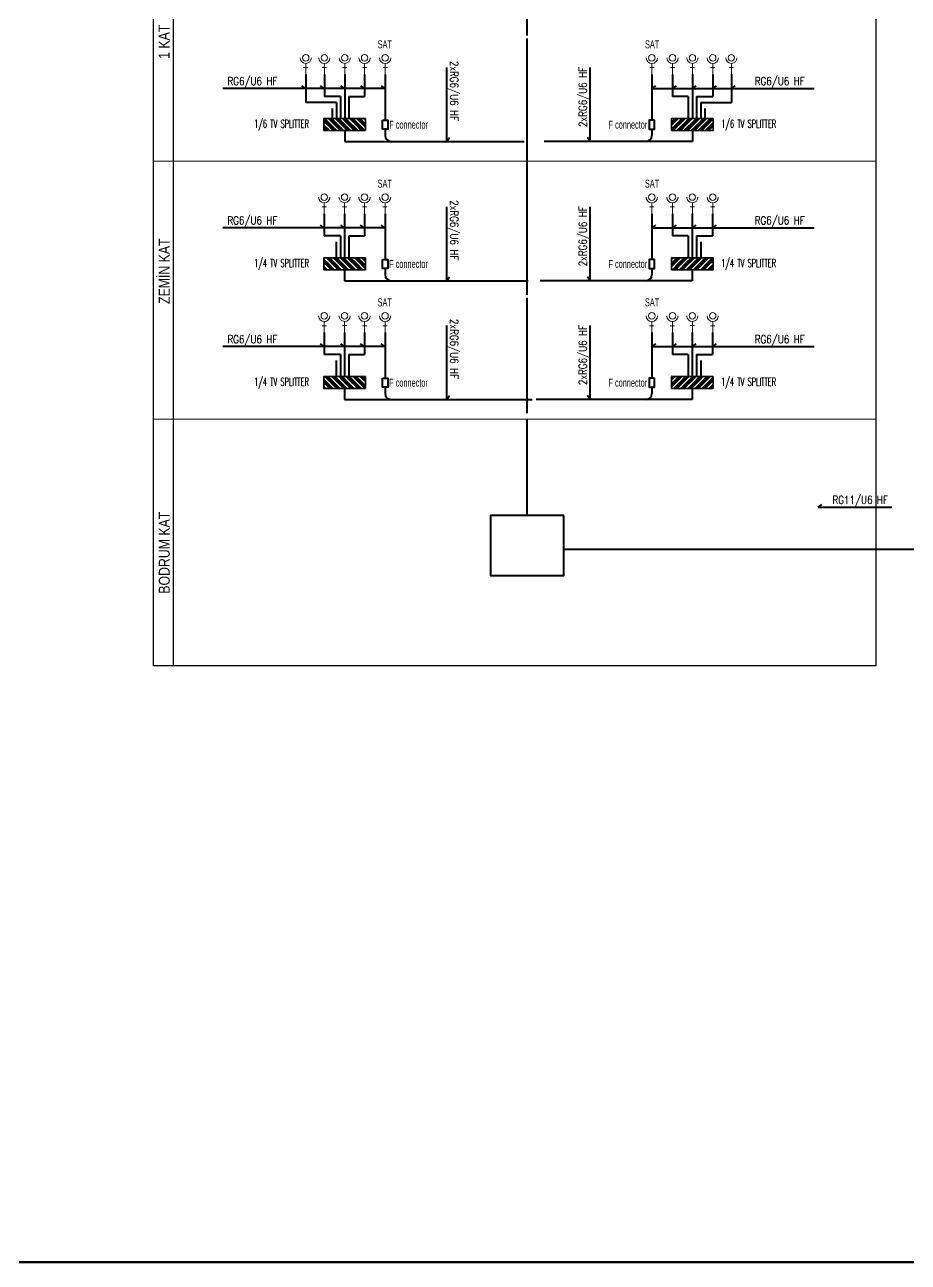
# Model space of a CAD drawing. Header units: millimetres. Extents: x 1852829 to 1882754, y -270850 to -231658.
# Drawn here: x 1876701 to 1878468, y -266245 to -263771 of the extents above; entities that cross this region are included whole.
import ezdxf
from ezdxf.enums import TextEntityAlignment as Align

# ---------------------------------------------------------------- set-up
doc = ezdxf.new("R2010")
doc.units = ezdxf.units.MM
doc.linetypes.add('CONTINOUS', pattern=[0])
doc.linetypes.add('CONTINU', pattern=[0])
for name, color, linetype, lineweight in [('((TV', 2, 'Continuous', 13), ('a_çerçeve_line', 7, 'Continuous', 50), ('Aydınlatma', 4, 'CONTINOUS', 35), ('Genel', 4, 'CONTINOUS', 40), ('Priz', 6, 'CONTINOUS', 40), ('Tv', 3, 'CONTINOUS', 40), ('yangın', 30, 'CONTINOUS', 40)]:
    doc.layers.add(name, color=color, linetype=linetype, lineweight=lineweight)
for name, color, linetype in [('ayd', 10, 'Continuous'), ('TV YAZI_', 7, 'Continuous'), ('TV_', 6, 'Continuous')]:
    doc.layers.add(name, color=color, linetype=linetype)
doc.styles.add('E_OPTIMUM_TEXT', font='')
doc.styles.add('ERAY', font='romanstw.shx', dxfattribs={"width": 0.8, "height": 20})
doc.styles.add('ROMANS', font='arial.ttf', dxfattribs={"width": 0.7})
doc.styles.get('E_OPTIMUM_TEXT').set_extended_font_data('@Arial Unicode MS')

# ---------------------------------------------------------------- blocks, each defined once
blk = doc.blocks.new('TV')
blk.add_line((0, 0.2), (0, 0))
for points in [[(0.1, 0.2), (0.1, 0.2), (-0.1, 0.2), (-0.1, 0.2)], [(0, 0.2), (0, 0.2), (0, 0.2), (0, 0.2)]]:
    blk.add_lwpolyline(points)
blk = doc.blocks.new('ZayıfAkımPanosu')
at = {"layer": 'Priz'}
h = blk.add_hatch(dxfattribs=at)
h.set_pattern_fill('GOST_GROUND', color=256)
h.set_pattern_definition([(45, (-1866208.597, 256590.195), (14.142135624, 0), [20]), (45, (-1866205.597, 256590.195), (14.142135624, 0), [20]), (45, (-1866202.597, 256590.195), (14.142135624, 0), [20])])
h.paths.add_polyline_path([(11.9, 41.5), (-11.9, 41.5), (-11.9, -41.5), (11.9, -41.5)])
at = {"layer": 'Aydınlatma', "color": 2, "linetype": 'CONTINU'}
blk.add_lwpolyline([(-11.9, 41.5), (11.9, 41.5), (11.9, -41.5), (-11.9, -41.5)], close=True, dxfattribs=at)
blk.add_lwpolyline([(-11.9, 41.5), (11.9, 41.5), (11.9, -41.5), (-11.9, -41.5)], close=True, dxfattribs=at)
blk.add_lwpolyline([(-11.9, 41.5), (11.9, 41.5), (11.9, -41.5), (-11.9, -41.5)], close=True, dxfattribs=at)
blk.add_lwpolyline([(-11.9, 41.5), (11.9, 41.5), (11.9, -41.5), (-11.9, -41.5)], close=True, dxfattribs=at)
blk.add_lwpolyline([(-11.9, 41.5), (11.9, 41.5), (11.9, -41.5), (-11.9, -41.5)], close=True, dxfattribs=at)
at = {"layer": 'Aydınlatma', "color": 6, "linetype": 'CONTINU'}
blk.add_lwpolyline([(-11.9, 41.5), (11.9, 41.5), (11.9, -41.5), (-11.9, -41.5)], close=True, dxfattribs=at)

msp = doc.modelspace()

# ---------------------------------------------------------------- linework, layer by layer
at = {"layer": '((TV'}
for p, q in [((1877263.2, -263847.9), (1877263.1, -263856.3)), ((1877300.4, -263848.2), (1877300.3, -263856.5)), ((1877341.1, -263847.9), (1877341.1, -263856.3)), ((1877380.8, -263848.2), (1877380.8, -263856.5)), ((1877422.1, -263848.2), (1877422, -263856.5)), ((1877955.7, -263848.2), (1877955.7, -263856.5)), ((1877996.9, -263848.2), (1877996.9, -263856.5)), ((1878036.6, -263847.9), (1878036.7, -263856.3)), ((1878077.4, -263848.2), (1878077.4, -263856.5)), ((1878114.6, -263847.9), (1878114.6, -263856.3)), ((1877258.9, -263856.3), (1877267.6, -263856.3)), ((1877263.2, -263856.3), (1877263.2, -263869.9)), ((1877296.1, -263856.5), (1877304.8, -263856.5)), ((1877300.4, -263856.5), (1877300.4, -263870.2)), ((1877336.8, -263856.3), (1877345.5, -263856.3)), ((1877341.1, -263856.3), (1877341.1, -263869.9)), ((1877376.6, -263856.5), (1877385.3, -263856.5)), ((1877380.8, -263856.5), (1877380.8, -263870.2)), ((1877417.8, -263856.5), (1877426.5, -263856.5)), ((1877422.1, -263856.5), (1877422.1, -263870.2)), ((1877960, -263856.5), (1877951.2, -263856.5)), ((1877955.7, -263856.5), (1877955.7, -263870.2)), ((1878001.2, -263856.5), (1877992.5, -263856.5)), ((1877996.9, -263856.5), (1877996.9, -263870.2)), ((1878040.9, -263856.3), (1878032.2, -263856.3)), ((1878036.6, -263856.3), (1878036.6, -263869.9)), ((1878081.6, -263856.5), (1878072.9, -263856.5)), ((1878077.4, -263856.5), (1878077.4, -263870.2)), ((1878118.8, -263856.3), (1878110.1, -263856.3)), ((1878114.6, -263856.3), (1878114.6, -263869.9)), ((1877295.9, -264135.1), (1877304.7, -264135.1)), ((1877300.2, -264126.8), (1877300.2, -264135.1)), ((1877300.2, -264135.1), (1877300.2, -264148.8)), ((1877336.7, -264134.9), (1877345.4, -264134.9)), ((1877340.9, -264126.5), (1877340.9, -264134.9)), ((1877340.9, -264134.9), (1877340.9, -264148.5)), ((1877376.4, -264135.1), (1877385.1, -264135.1)), ((1877380.7, -264126.8), (1877380.7, -264135.1)), ((1877380.7, -264135.1), (1877380.7, -264148.8)), ((1877417.6, -264135.1), (1877426.3, -264135.1)), ((1877421.9, -264126.8), (1877421.9, -264135.1)), ((1877421.9, -264135.1), (1877421.9, -264148.8)), ((1877959.8, -264135.1), (1877951.1, -264135.1)), ((1877955.5, -264126.8), (1877955.6, -264135.1)), ((1877955.5, -264135.1), (1877955.5, -264148.8)), ((1878001, -264135.1), (1877992.3, -264135.1)), ((1877996.7, -264126.8), (1877996.8, -264135.1)), ((1877996.7, -264135.1), (1877996.7, -264148.8)), ((1878040.8, -264134.9), (1878032, -264134.9)), ((1878036.5, -264126.5), (1878036.5, -264134.9)), ((1878036.5, -264134.9), (1878036.5, -264148.5)), ((1878081.5, -264135.1), (1878072.8, -264135.1)), ((1878077.2, -264126.8), (1878077.2, -264135.1)), ((1878077.2, -264135.1), (1878077.2, -264148.8)), ((1877300.2, -264364.2), (1877300.2, -264372.6)), ((1877340.9, -264364), (1877340.9, -264372.3)), ((1877380.7, -264364.2), (1877380.7, -264372.6)), ((1877421.9, -264364.2), (1877421.9, -264372.6)), ((1877955.5, -264364.2), (1877955.6, -264372.6)), ((1877996.7, -264364.2), (1877996.8, -264372.6)), ((1878036.5, -264364), (1878036.5, -264372.3)), ((1878077.2, -264364.2), (1878077.2, -264372.6)), ((1877295.9, -264372.5), (1877304.7, -264372.6)), ((1877300.2, -264372.6), (1877300.2, -264386.2)), ((1877336.7, -264372.3), (1877345.4, -264372.3)), ((1877340.9, -264372.3), (1877340.9, -264386)), ((1877376.4, -264372.5), (1877385.1, -264372.6)), ((1877380.7, -264372.6), (1877380.7, -264386.2)), ((1877417.6, -264372.5), (1877426.3, -264372.6)), ((1877421.9, -264372.6), (1877421.9, -264386.2)), ((1877959.8, -264372.5), (1877951.1, -264372.6)), ((1877955.5, -264372.6), (1877955.5, -264386.2)), ((1878001, -264372.5), (1877992.3, -264372.6)), ((1877996.7, -264372.6), (1877996.7, -264386.2)), ((1878040.8, -264372.3), (1878032, -264372.3)), ((1878036.5, -264372.3), (1878036.5, -264386)), ((1878081.5, -264372.5), (1878072.8, -264372.6)), ((1878077.2, -264372.6), (1878077.2, -264386.2))]:
    msp.add_line(p, q, dxfattribs=at)
for centre in [(1877263.2, -263836.7), (1877300.4, -263836.9), (1877341.1, -263836.7), (1877380.9, -263836.9), (1877422.1, -263836.9), (1877955.6, -263836.9), (1877996.9, -263836.9), (1878036.6, -263836.7), (1878077.3, -263836.9), (1878114.5, -263836.7), (1877300.2, -264115.5), (1877341, -264115.3), (1877380.7, -264115.5), (1877421.9, -264115.5), (1877955.5, -264115.5), (1877996.7, -264115.5), (1878036.5, -264115.3), (1878077.2, -264115.5), (1877300.2, -264352.9), (1877341, -264352.7), (1877380.7, -264352.9), (1877421.9, -264352.9), (1877955.5, -264352.9), (1877996.7, -264352.9), (1878036.5, -264352.7), (1878077.2, -264352.9)]:
    msp.add_circle(centre, 6.48, dxfattribs=at)
for centre, start, end in [((1877263.2, -263836.7), 179.8144, 359.8144), ((1877300.4, -263836.9), 179.8144, 359.8144), ((1877341.1, -263836.7), 179.8144, 359.8144), ((1877380.9, -263836.9), 179.8144, 359.8144), ((1877422.1, -263836.9), 179.8144, 359.8144), ((1877955.6, -263836.9), 180.1856, 0.1856), ((1877996.9, -263836.9), 180.1856, 0.1856), ((1878036.6, -263836.7), 180.1856, 0.1856), ((1878077.3, -263836.9), 180.1856, 0.1856), ((1878114.5, -263836.7), 180.1856, 0.1856), ((1877300.2, -264115.5), 179.8144, 359.8144), ((1877341, -264115.3), 179.8144, 359.8144), ((1877380.7, -264115.5), 179.8144, 359.8144), ((1877421.9, -264115.5), 179.8144, 359.8144), ((1877955.5, -264115.5), 180.1856, 0.1856), ((1877996.7, -264115.5), 180.1856, 0.1856), ((1878036.5, -264115.3), 180.1856, 0.1856), ((1878077.2, -264115.5), 180.1856, 0.1856), ((1877300.2, -264352.9), 179.8144, 359.8144), ((1877341, -264352.7), 179.8144, 359.8144), ((1877380.7, -264352.9), 179.8144, 359.8144), ((1877421.9, -264352.9), 179.8144, 359.8144), ((1877955.5, -264352.9), 180.1856, 0.1856), ((1877996.7, -264352.9), 180.1856, 0.1856), ((1878036.5, -264352.7), 180.1856, 0.1856), ((1878077.2, -264352.9), 180.1856, 0.1856)]:
    msp.add_arc(centre, 11.3, start, end, dxfattribs=at)
at = {"layer": 'a_çerçeve_line'}
msp.add_line((1881744.5, -266245.4), (1872212.8, -266245.4), dxfattribs=at)
at = {"layer": 'ayd', "color": 8}
for points in [[(1876958.9, -262339.2), (1878403.8, -262339.2), (1878403.8, -265052.4), (1876958.9, -265052.4), (1876958.9, -262339.2)], [(1876998.9, -265051.4), (1876998.9, -262339)], [(1876958.2, -264043), (1878403.8, -264043.5)], [(1876957.7, -264559), (1878403.4, -264559.5)]]:
    msp.add_lwpolyline(points, dxfattribs=at)
at = {"layer": 'Genel', "linetype": 'CONTINU'}
msp.add_line((1878941.6, -264819.9), (1877779.7, -264819.9), dxfattribs=at)
at = {"layer": 'Tv'}
for p, q in [((1877706.3, -263791.9), (1877706.3, -263499.9)), ((1877706.3, -264041.9), (1877706.3, -263798.4)), ((1877706.3, -264310.6), (1877706.3, -264043.3)), ((1877706.3, -264547.2), (1877706.3, -264317)), ((1877706.3, -264752.2), (1877706.3, -264559.3))]:
    msp.add_line(p, q, dxfattribs=at)
at = {"layer": 'Tv', "color": 6, "linetype": 'Continuous'}
for p, q in [((1877263.1, -263870.2), (1877263.1, -263926.1)), ((1877300.5, -263870.2), (1877300.5, -263914.1)), ((1877341.2, -263870.2), (1877341.2, -263958.1)), ((1877380.8, -263870.2), (1877380.8, -263914.1)), ((1877422.1, -263870.2), (1877422.1, -263961.5)), ((1877955.7, -263870.2), (1877955.7, -263961.5)), ((1877997, -263870.2), (1877997, -263914.1)), ((1878036.5, -263870.2), (1878036.5, -263958.1)), ((1878077.3, -263870.2), (1878077.3, -263914.1)), ((1878114.6, -263870.2), (1878114.6, -263926.1)), ((1877332.8, -263914.1), (1877300.5, -263914.1)), ((1877332.8, -263914.1), (1877332.8, -263958.1)), ((1877349.6, -263914.1), (1877349.6, -263958.1)), ((1877349.6, -263914.1), (1877380.8, -263914.1)), ((1878028.1, -263914.1), (1877997, -263914.1)), ((1878028.1, -263914.1), (1878028.1, -263958.1)), ((1878044.9, -263914.1), (1878044.9, -263958.1)), ((1878044.9, -263914.1), (1878077.3, -263914.1)), ((1877324.4, -263926.1), (1877263.1, -263926.1)), ((1877316, -263938.1), (1877316, -263958.1)), ((1877324.4, -263926.1), (1877324.4, -263958.1)), ((1878053.3, -263926.1), (1878053.3, -263958.1)), ((1878053.3, -263926.1), (1878114.6, -263926.1)), ((1878061.7, -263938.1), (1878061.7, -263958.1)), ((1877341.2, -263981.9), (1877341.2, -264003.9)), ((1877422.1, -263979.5), (1877422.1, -263991.9)), ((1877955.7, -263979.5), (1877955.7, -263991.9)), ((1878036.5, -263981.9), (1878036.5, -264003.9)), ((1877341.2, -264003.9), (1877700.4, -264003.9)), ((1878036.5, -264003.9), (1877740.4, -264003.9)), ((1877300.3, -264148.8), (1877300.3, -264192.7)), ((1877341, -264148.8), (1877341, -264236.7)), ((1877380.6, -264148.8), (1877380.6, -264192.7)), ((1877421.9, -264148.8), (1877421.9, -264240.1)), ((1877955.5, -264148.8), (1877955.5, -264240.1)), ((1877996.8, -264148.8), (1877996.8, -264192.7)), ((1878036.4, -264148.8), (1878036.4, -264236.7)), ((1878077.1, -264148.8), (1878077.1, -264192.7)), ((1877332.6, -264192.7), (1877300.3, -264192.7)), ((1877332.6, -264192.7), (1877332.6, -264236.7)), ((1877349.4, -264192.7), (1877349.4, -264236.7)), ((1877349.4, -264192.7), (1877380.6, -264192.7)), ((1878028, -264192.7), (1877996.8, -264192.7)), ((1878028, -264192.7), (1878028, -264236.7)), ((1878044.8, -264192.7), (1878044.8, -264236.7)), ((1878044.8, -264192.7), (1878077.1, -264192.7)), ((1877324.2, -264204.7), (1877324.2, -264236.7)), ((1878053.2, -264204.7), (1878053.2, -264236.7)), ((1877341, -264260.5), (1877341, -264282.5)), ((1877421.9, -264258.1), (1877421.9, -264270.5)), ((1877955.5, -264258.1), (1877955.5, -264270.5)), ((1878036.4, -264260.5), (1878036.4, -264282.5)), ((1877341, -264282.5), (1877708.4, -264282.5)), ((1878036.4, -264282.5), (1877732.4, -264282.5)), ((1877300.3, -264386.2), (1877300.3, -264430.2)), ((1877341, -264386.2), (1877341, -264474.2)), ((1877380.6, -264386.2), (1877380.6, -264430.2)), ((1877421.9, -264386.2), (1877421.9, -264477.6)), ((1877955.5, -264386.2), (1877955.5, -264477.6)), ((1877996.8, -264386.2), (1877996.8, -264430.2)), ((1878036.4, -264386.2), (1878036.4, -264474.2)), ((1878077.1, -264386.2), (1878077.1, -264430.2)), ((1877332.6, -264430.2), (1877300.3, -264430.2)), ((1877324.2, -264442.2), (1877324.2, -264474.2)), ((1877332.6, -264430.2), (1877332.6, -264474.2)), ((1877349.4, -264430.2), (1877349.4, -264474.2)), ((1877349.4, -264430.2), (1877380.6, -264430.2)), ((1878028, -264430.2), (1877996.8, -264430.2)), ((1878028, -264430.2), (1878028, -264474.2)), ((1878044.8, -264430.2), (1878044.8, -264474.2)), ((1878044.8, -264430.2), (1878077.1, -264430.2)), ((1878053.2, -264442.2), (1878053.2, -264474.2)), ((1877341, -264497.9), (1877341, -264520)), ((1877341, -264520), (1877716.4, -264520)), ((1877421.9, -264495.5), (1877421.9, -264508)), ((1878036.4, -264520), (1877724.4, -264520)), ((1877955.5, -264495.5), (1877955.5, -264508)), ((1878036.4, -264497.9), (1878036.4, -264520))]:
    msp.add_line(p, q, dxfattribs=at)
at = {"layer": 'Tv', "color": 2, "linetype": 'Continuous'}
for p, q in [((1877545.6, -264003.9), (1877545.6, -263856.3)), ((1877832.1, -264003.9), (1877832.1, -263856.3)), ((1877422.1, -263898.2), (1877097.3, -263898.1)), ((1877263.1, -263898.2), (1877255.4, -263892.8)), ((1877300.5, -263898.2), (1877292.8, -263892.8)), ((1877341.2, -263898.2), (1877333.5, -263892.8)), ((1877380.8, -263898.2), (1877373.1, -263892.8)), ((1877422.1, -263898.2), (1877414.4, -263892.8)), ((1877955.7, -263898.2), (1877963.3, -263892.8)), ((1877955.7, -263898.2), (1878280.4, -263898.1)), ((1877997, -263898.2), (1878004.6, -263892.8)), ((1878036.5, -263898.2), (1878044.2, -263892.8)), ((1878077.3, -263898.2), (1878084.9, -263892.8)), ((1878114.6, -263898.2), (1878122.3, -263892.8)), ((1877545.6, -264004), (1877551, -263996.3)), ((1877832.2, -264004), (1877826.8, -263996.3)), ((1877545.5, -264282.5), (1877545.5, -264134.9)), ((1877832, -264282.5), (1877832, -264134.9)), ((1877300.3, -264176.8), (1877292.6, -264171.4)), ((1877341, -264176.8), (1877333.4, -264171.4)), ((1877380.6, -264176.8), (1877372.9, -264171.4)), ((1877421.9, -264176.8), (1877414.2, -264171.4)), ((1877955.5, -264176.8), (1877963.2, -264171.4)), ((1877996.8, -264176.8), (1878004.5, -264171.4)), ((1878036.4, -264176.8), (1878044.1, -264171.4)), ((1878077.1, -264176.8), (1878084.8, -264171.4)), ((1877421.9, -264176.8), (1877097.2, -264176.7)), ((1877955.5, -264176.8), (1878280.2, -264176.7)), ((1877545.4, -264282.6), (1877550.8, -264274.9)), ((1877832, -264282.6), (1877826.6, -264274.9)), ((1877545.5, -264520), (1877545.5, -264372.3)), ((1877832, -264520), (1877832, -264372.3)), ((1877421.9, -264414.2), (1877097.2, -264414.1)), ((1877300.3, -264414.2), (1877292.6, -264408.8)), ((1877341, -264414.2), (1877333.4, -264408.8)), ((1877380.6, -264414.2), (1877372.9, -264408.8)), ((1877421.9, -264414.2), (1877414.2, -264408.8)), ((1877955.5, -264414.2), (1877963.2, -264408.8)), ((1877955.5, -264414.2), (1878280.2, -264414.1)), ((1877996.8, -264414.2), (1878004.5, -264408.8)), ((1878036.4, -264414.2), (1878044.1, -264408.8)), ((1878077.1, -264414.2), (1878084.8, -264408.8)), ((1877545.4, -264520), (1877550.8, -264512.4)), ((1877832, -264520), (1877826.6, -264512.4)), ((1878288, -264735.6), (1878295.7, -264730.2)), ((1878288.1, -264735.5), (1878435.7, -264735.5))]:
    msp.add_line(p, q, dxfattribs=at)
at = {"layer": 'Tv'}
for points in [[(1877416.6, -263961.5), (1877427.5, -263961.5), (1877427.5, -263979.5), (1877416.6, -263979.5)], [(1877961.1, -263961.5), (1877950.2, -263961.5), (1877950.2, -263979.5), (1877961.1, -263979.5)], [(1877416.5, -264240.1), (1877427.4, -264240.1), (1877427.4, -264258.1), (1877416.5, -264258.1)], [(1877960.9, -264240.1), (1877950, -264240.1), (1877950, -264258.1), (1877960.9, -264258.1)], [(1877416.5, -264477.6), (1877427.4, -264477.6), (1877427.4, -264495.5), (1877416.5, -264495.5)], [(1877960.9, -264477.6), (1877950, -264477.6), (1877950, -264495.5), (1877960.9, -264495.5)]]:
    msp.add_lwpolyline(points, close=True, dxfattribs=at)
at = {"layer": 'Tv', "color": 4, "linetype": 'Continuous'}
msp.add_lwpolyline([(1877779.7, -264752.2), (1877632.9, -264752.2), (1877632.9, -264871.8), (1877779.7, -264871.8)], close=True, dxfattribs=at)
at = {"layer": 'Tv', "color": 6, "linetype": 'Continuous'}
for centre, start, end in [((1877434.1, -263991.9), 180, 270), ((1877943.7, -263991.9), 270, 0), ((1877433.9, -264270.5), 180, 270), ((1877943.5, -264270.5), 270, 0), ((1877433.9, -264508), 180, 270), ((1877943.5, -264508), 270, 0)]:
    msp.add_arc(centre, 12, start, end, dxfattribs=at)

# ---------------------------------------------------------------- block references
at = {"layer": 'Priz', "rotation": 270}
for p in [(1877341.2, -263970), (1877341, -264248.6), (1877341, -264486)]:
    msp.add_blockref('ZayıfAkımPanosu', p, dxfattribs=at)
at = {"layer": 'Priz', "xscale": -1, "rotation": 90}
for p in [(1878036.5, -263970), (1878036.4, -264248.6), (1878036.4, -264486)]:
    msp.add_blockref('ZayıfAkımPanosu', p, dxfattribs=at)
at = {"layer": 'TV_', "lineweight": 30}
for p in [(1877263.1, -263870.2), (1877300.5, -263870.2), (1877341.2, -263870.2), (1877955.7, -263870.2), (1877996.9, -263870.2), (1877997, -263870.2), (1878036.6, -263869.9), (1878077.4, -263870.2), (1878114.6, -263869.9), (1877300.3, -264148.8), (1877341, -264148.8), (1877955.5, -264148.8), (1877996.8, -264148.8), (1877996.7, -264148.8), (1878036.5, -264148.5), (1878077.2, -264148.8), (1877300.3, -264386.2), (1877341, -264386.2), (1877955.5, -264386.2), (1877996.8, -264386.2), (1877996.7, -264386.2), (1878036.5, -264386), (1878077.2, -264386.2)]:
    msp.add_blockref('TV', p, dxfattribs=at)
at = {"layer": 'TV_', "lineweight": 30, "xscale": -1}
for p in [(1877263.2, -263869.9), (1877300.4, -263870.2), (1877341.1, -263869.9), (1877380.8, -263870.2), (1877380.8, -263870.2), (1877422.1, -263870.2), (1878036.5, -263870.2), (1878077.3, -263870.2), (1878114.6, -263870.2), (1877300.2, -264148.8), (1877340.9, -264148.5), (1877380.6, -264148.8), (1877380.7, -264148.8), (1877421.9, -264148.8), (1878036.4, -264148.8), (1878077.1, -264148.8), (1877300.2, -264386.2), (1877340.9, -264386), (1877380.6, -264386.2), (1877380.7, -264386.2), (1877421.9, -264386.2), (1878036.4, -264386.2), (1878077.1, -264386.2)]:
    msp.add_blockref('TV', p, dxfattribs=at)

# ---------------------------------------------------------------- texts
at = {"layer": 'Tv', "color": 2, "linetype": 'Continuous', "style": 'ERAY', "width": 0.8}
for s, rotation, p in [('2xRG6/U6 HF', 270.0052, (1877552.3, -263843)), ('2xRG6/U6 HF', 89.9948, (1877825.4, -263975.2)), ('2xRG6/U6 HF', 270.0052, (1877552.2, -264121.6)), ('2xRG6/U6 HF', 89.9948, (1877825.3, -264253.8)), ('2xRG6/U6 HF', 270.0052, (1877552.2, -264359)), ('2xRG6/U6 HF', 89.9948, (1877825.3, -264491.3)), ('RG11/U6 HF', 359.9948, (1878316.8, -264728.8))]:
    msp.add_text(s, height=16, rotation=rotation, dxfattribs=at).set_placement(p)
at = {"layer": 'Tv', "color": 2, "linetype": 'Continuous', "style": 'ERAY'}
for s, width, p in [('RG6/U6 HF', 0.8, (1877106.6, -263891.4)), ('RG6/U6 HF', 0.8, (1878161.4, -263891.4)), ('1/6 TV SPLITTER', 0.6, (1877160.1, -263976.7)), ('1/6 TV SPLITTER', 0.6, (1878094.6, -263976.7)), ('RG6/U6 HF', 0.8, (1877106.5, -264170)), ('RG6/U6 HF', 0.8, (1878161.3, -264170)), ('1/4 TV SPLITTER', 0.6, (1877160, -264255.3)), ('1/4 TV SPLITTER', 0.6, (1878094.5, -264255.3)), ('RG6/U6 HF', 0.8, (1877106.5, -264407.5)), ('RG6/U6 HF', 0.8, (1878161.3, -264407.5)), ('1/4 TV SPLITTER', 0.6, (1877160, -264492.7)), ('1/4 TV SPLITTER', 0.6, (1878094.5, -264492.7))]:
    msp.add_text(s, height=16, dxfattribs=dict(at, width=width)).set_placement(p)
at = {"layer": 'TV YAZI_', "style": 'E_OPTIMUM_TEXT', "width": 0.6}
for s, p in [('SAT', (1877421.3, -263809.8)), ('SAT', (1877956.1, -263809.8)), ('F connector', (1877469, -263970.5)), ('F connector', (1877907.7, -263970.5)), ('SAT', (1877421.2, -264088.4)), ('SAT', (1877955.9, -264088.4)), ('F connector', (1877468.8, -264249.1)), ('F connector', (1877907.5, -264249.1)), ('SAT', (1877421.2, -264325.8)), ('SAT', (1877955.9, -264325.8)), ('F connector', (1877468.8, -264486.5)), ('F connector', (1877907.5, -264486.5))]:
    msp.add_text(s, height=16, dxfattribs=at).set_placement(p, align=Align.MIDDLE_CENTER)
at = {"layer": 'yangın', "linetype": 'Continuous', "style": 'ROMANS', "width": 0.8}
for s, p in [('1 KAT', (1876990.7, -263838.8)), ('ZEMİN KAT', (1876991.2, -264329.1, 0)), ('BODRUM KAT', (1876991.2, -264908.4))]:
    msp.add_text(s, height=22, rotation=90, dxfattribs=at).set_placement(p)

doc.saveas('drawing.dxf')
